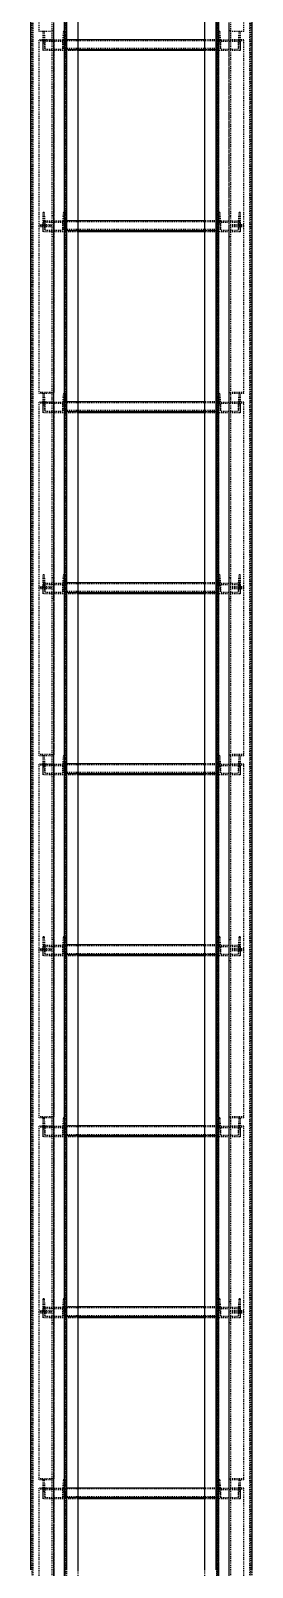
# Model space of a CAD drawing. Header units: millimetres. Extents: x 5143 to 30813, y 232 to 21408.
# Drawn here: x 9016 to 9138, y 12572 to 13420 of the extents above; entities that cross this region are included whole.
import ezdxf

# ---------------------------------------------------------------- set-up
doc = ezdxf.new("R2010")
doc.units = ezdxf.units.MM
doc.header["$LTSCALE"] = 0.25
for name, pattern in [('XKITLINE00', [0]), ('XKITLINE02', [4, 2, -2]), ('XKITLINE03', [6, 3, -1, 1, -1])]:
    doc.linetypes.add(name, pattern=pattern)

msp = doc.modelspace()

# ---------------------------------------------------------------- linework, layer by layer
at = {"color": 1, "linetype": 'XKITLINE03'}
for p, q in [((9028.63, 12458.8), (9028.63, 14115.53)), ((9125.61, 12458.8), (9125.61, 14115.53)), ((9034.61, 12460.27), (9034.61, 14100.27)), ((9119.61, 14100.27), (9119.61, 12460.27)), ((9028.63, 13414.27), (9028.63, 13312.31)), ((9034.63, 13413.95), (9034.63, 13408.93)), ((9119.61, 13408.93), (9119.61, 13413.95)), ((9125.61, 13312.31), (9125.61, 13414.27)), ((9119.61, 13409.46), (9034.63, 13409.46)), ((9028.63, 13312.31), (9028.63, 13220.28)), ((9034.63, 13314.05), (9034.63, 13309.03)), ((9119.61, 13309.03), (9119.61, 13314.05)), ((9125.61, 13220.28), (9125.61, 13312.31)), ((9119.61, 13309.56), (9034.63, 13309.56)), ((9028.63, 13214.48), (9028.63, 13112.51)), ((9034.63, 13214.15), (9034.63, 13209.13)), ((9119.61, 13209.13), (9119.61, 13214.15)), ((9125.61, 13112.51), (9125.61, 13214.48)), ((9119.61, 13209.66), (9034.63, 13209.66)), ((9028.63, 13112.51), (9028.63, 13020.48)), ((9034.63, 13114.25), (9034.63, 13109.23)), ((9119.61, 13109.77), (9034.63, 13109.77)), ((9119.61, 13109.23), (9119.61, 13114.25)), ((9125.61, 13020.48), (9125.61, 13112.51)), ((9028.63, 13014.68), (9028.63, 12912.71)), ((9034.63, 13014.35), (9034.63, 13009.33)), ((9119.61, 13009.87), (9034.63, 13009.87)), ((9119.61, 13009.33), (9119.61, 13014.35)), ((9125.61, 12912.71), (9125.61, 13014.68)), ((9034.63, 12914.45), (9034.63, 12909.43)), ((9119.61, 12909.43), (9119.61, 12914.45)), ((9028.63, 12912.71), (9028.63, 12820.68)), ((9119.61, 12909.97), (9034.63, 12909.97)), ((9125.61, 12820.68), (9125.61, 12912.71)), ((9028.63, 12814.88), (9028.63, 12712.92)), ((9034.63, 12814.55), (9034.63, 12809.53)), ((9119.61, 12809.53), (9119.61, 12814.55)), ((9125.61, 12712.92), (9125.61, 12814.88)), ((9119.61, 12810.07), (9034.63, 12810.07)), ((9028.63, 12712.91), (9028.63, 12620.89)), ((9034.63, 12714.65), (9034.63, 12709.63)), ((9119.61, 12710.17), (9034.63, 12710.17)), ((9119.61, 12709.63), (9119.61, 12714.66)), ((9125.61, 12620.89), (9125.61, 12712.91)), ((9028.63, 12615.08), (9028.63, 12513.12)), ((9034.63, 12614.76), (9034.63, 12609.73)), ((9119.61, 12610.27), (9034.63, 12610.27)), ((9119.61, 12609.73), (9119.61, 12614.76)), ((9125.61, 12513.12), (9125.61, 12615.08))]:
    msp.add_line(p, q, dxfattribs=at)
at = {"color": 3, "linetype": 'XKITLINE02'}
for p, q in [((9016.78, 12463.6), (9016.78, 14106.58)), ((9017.31, 12463.8), (9017.31, 14107.01)), ((9034.55, 12463.8), (9034.54, 14107.01)), ((9034.61, 12460.27), (9034.61, 14101.17)), ((9035.08, 12463.6), (9035.08, 14106.58)), ((9035.46, 12460.34), (9035.46, 14101.11)), ((9042.11, 12461.13), (9042.11, 14101.13)), ((9118.76, 12460.34), (9118.76, 14101.11)), ((9119.16, 12463.6), (9119.16, 14106.58)), ((9119.61, 12460.27), (9119.61, 14101.17)), ((9119.69, 12463.8), (9119.69, 14107.01)), ((9136.93, 12463.8), (9136.92, 14107.01)), ((9137.46, 12463.6), (9137.46, 14106.58)), ((9035.93, 12522.4), (9035.93, 14082.64)), ((9138.31, 12480.78), (9138.31, 14062.46)), ((9112.11, 12461.17), (9112.11, 14056.32)), ((9118.76, 13990.28), (9118.76, 12460.34)), ((9119.61, 13990.28), (9119.61, 12460.27)), ((9020.63, 13419.47), (9020.63, 13512.11)), ((9027.83, 13414.02), (9027.83, 13511.5)), ((9028.63, 13414.02), (9028.63, 13512.11)), ((9125.61, 13414.02), (9125.61, 13512.11)), ((9126.41, 13414.02), (9126.41, 13511.5)), ((9133.61, 13419.47), (9133.61, 13512.11)), ((9027.83, 13419.47), (9020.63, 13419.47)), ((9027.83, 13414.83), (9020.63, 13414.83)), ((9020.63, 13312.31), (9020.63, 13414.83)), ((9028.63, 13414.27), (9020.63, 13414.27)), ((9023.31, 13419.45), (9022.63, 13419.45)), ((9022.63, 13419.45), (9022.63, 13413.95)), ((9022.63, 13419.45), (9022.63, 13414.42)), ((9023.31, 13414.42), (9022.63, 13414.42)), ((9022.63, 13414.42), (9022.63, 13408.93)), ((9034.63, 13413.95), (9022.63, 13413.95)), ((9022.63, 13413.95), (9022.63, 13408.93)), ((9023.31, 13419.45), (9023.69, 13414.65)), ((9023.31, 13419.45), (9023.31, 13414.42)), ((9023.31, 13414.42), (9023.69, 13409.62)), ((9033.57, 13414.65), (9023.69, 13414.65)), ((9023.69, 13414.65), (9023.69, 13409.62)), ((9028.63, 13419.83), (9027.83, 13419.83)), ((9027.83, 13312.87), (9027.83, 13419.83)), ((9028.63, 13414.02), (9027.83, 13414.02)), ((9028.63, 13312.31), (9028.63, 13419.83)), ((9033.95, 13419.45), (9033.57, 13414.65)), ((9033.57, 13414.65), (9033.57, 13409.62)), ((9033.95, 13414.42), (9033.57, 13409.62)), ((9034.63, 13419.45), (9033.95, 13419.45)), ((9033.95, 13419.45), (9033.95, 13414.42)), ((9034.63, 13414.42), (9033.95, 13414.42)), ((9034.63, 13419.45), (9034.63, 13413.95)), ((9034.63, 13419.45), (9034.63, 13414.42)), ((9034.63, 13408.93), (9034.63, 13414.96)), ((9042.11, 13414.96), (9034.63, 13414.96)), ((9119.61, 13414.93), (9034.63, 13414.93)), ((9119.61, 13414.45), (9034.63, 13414.45)), ((9034.63, 13414.42), (9034.63, 13408.93)), ((9119.61, 13414.42), (9034.63, 13414.42)), ((9034.63, 13413.95), (9034.63, 13408.93)), ((9119.61, 13414.96), (9112.11, 13414.96)), ((9119.61, 13419.45), (9119.61, 13414.42)), ((9119.61, 13419.45), (9119.61, 13413.95)), ((9120.29, 13419.45), (9119.61, 13419.45)), ((9119.61, 13408.93), (9119.61, 13414.96)), ((9119.61, 13414.42), (9119.61, 13408.93)), ((9120.29, 13414.42), (9119.61, 13414.42)), ((9119.61, 13413.95), (9119.61, 13408.93)), ((9131.61, 13413.95), (9119.61, 13413.95)), ((9120.29, 13419.45), (9120.29, 13414.42)), ((9120.29, 13419.45), (9120.67, 13414.65)), ((9120.29, 13414.42), (9120.67, 13409.62)), ((9120.67, 13414.65), (9120.67, 13409.62)), ((9130.55, 13414.65), (9120.67, 13414.65)), ((9125.61, 13312.31), (9125.61, 13419.83)), ((9126.41, 13419.83), (9125.61, 13419.83)), ((9133.61, 13414.27), (9125.61, 13414.27)), ((9126.41, 13414.02), (9125.61, 13414.02)), ((9126.41, 13312.87), (9126.41, 13419.83)), ((9133.61, 13419.47), (9126.41, 13419.47)), ((9133.61, 13414.83), (9126.41, 13414.83)), ((9130.93, 13419.45), (9130.55, 13414.65)), ((9130.55, 13414.65), (9130.55, 13409.62)), ((9130.93, 13414.42), (9130.55, 13409.62)), ((9130.93, 13419.45), (9130.93, 13414.42)), ((9131.61, 13419.45), (9130.93, 13419.45)), ((9131.61, 13414.42), (9130.93, 13414.42)), ((9131.61, 13419.45), (9131.61, 13414.42)), ((9131.61, 13419.45), (9131.61, 13413.95)), ((9131.61, 13414.42), (9131.61, 13408.93)), ((9131.61, 13413.95), (9131.61, 13408.93)), ((9133.61, 13312.31), (9133.61, 13414.83)), ((9034.63, 13408.93), (9022.63, 13408.93)), ((9033.57, 13409.62), (9023.69, 13409.62)), ((9119.61, 13410.12), (9034.63, 13410.12)), ((9119.61, 13409.67), (9034.63, 13409.67)), ((9042.11, 13409.46), (9034.63, 13409.46)), ((9042.11, 13408.93), (9034.63, 13408.93)), ((9119.61, 13409.46), (9112.11, 13409.46)), ((9119.61, 13408.93), (9112.11, 13408.93)), ((9131.61, 13408.93), (9119.61, 13408.93)), ((9130.55, 13409.62), (9120.67, 13409.62)), ((9027.83, 13312.87), (9020.63, 13312.87)), ((9020.63, 13219.68), (9020.63, 13312.31)), ((9028.63, 13312.31), (9020.63, 13312.31)), ((9028.63, 13312.31), (9020.63, 13312.31)), ((9023.31, 13319.55), (9022.63, 13319.55)), ((9022.63, 13319.55), (9022.63, 13314.05)), ((9022.63, 13319.55), (9022.63, 13314.52)), ((9023.31, 13314.52), (9022.63, 13314.52)), ((9022.63, 13314.52), (9022.63, 13309.03)), ((9034.63, 13314.05), (9022.63, 13314.05)), ((9022.63, 13314.05), (9022.63, 13309.03)), ((9023.31, 13319.55), (9023.69, 13314.75)), ((9023.31, 13319.55), (9023.31, 13314.52)), ((9023.31, 13314.52), (9023.69, 13309.72)), ((9033.57, 13314.75), (9023.69, 13314.75)), ((9023.69, 13314.75), (9023.69, 13309.72)), ((9028.63, 13317.86), (9027.83, 13317.86)), ((9028.63, 13214.22), (9028.63, 13312.31)), ((9033.95, 13319.55), (9033.57, 13314.75)), ((9033.57, 13314.75), (9033.57, 13309.72)), ((9033.95, 13314.52), (9033.57, 13309.72)), ((9034.63, 13319.55), (9033.95, 13319.55)), ((9033.95, 13319.55), (9033.95, 13314.52)), ((9034.63, 13314.52), (9033.95, 13314.52)), ((9034.63, 13319.55), (9034.63, 13314.05)), ((9034.63, 13319.55), (9034.63, 13314.52)), ((9034.63, 13309.03), (9034.63, 13315.06)), ((9042.11, 13315.06), (9034.63, 13315.06)), ((9119.61, 13315.03), (9034.63, 13315.03)), ((9119.61, 13314.55), (9034.63, 13314.55)), ((9034.63, 13314.52), (9034.63, 13309.03)), ((9119.61, 13314.52), (9034.63, 13314.52)), ((9034.63, 13314.05), (9034.63, 13309.03)), ((9119.61, 13315.06), (9112.11, 13315.06)), ((9119.61, 13319.55), (9119.61, 13314.52)), ((9119.61, 13319.55), (9119.61, 13314.05)), ((9120.29, 13319.55), (9119.61, 13319.55)), ((9119.61, 13309.03), (9119.61, 13315.06)), ((9119.61, 13314.52), (9119.61, 13309.03)), ((9120.29, 13314.52), (9119.61, 13314.52)), ((9119.61, 13314.05), (9119.61, 13309.03)), ((9131.61, 13314.05), (9119.61, 13314.05)), ((9120.29, 13319.55), (9120.29, 13314.52)), ((9120.29, 13319.55), (9120.67, 13314.75)), ((9120.29, 13314.52), (9120.67, 13309.73)), ((9120.67, 13314.75), (9120.67, 13309.73)), ((9130.55, 13314.75), (9120.67, 13314.75)), ((9126.41, 13317.86), (9125.61, 13317.86)), ((9133.61, 13312.31), (9125.61, 13312.31)), ((9125.61, 13214.22), (9125.61, 13312.31)), ((9133.61, 13312.31), (9125.61, 13312.31)), ((9133.61, 13312.87), (9126.41, 13312.87)), ((9130.93, 13319.55), (9130.55, 13314.75)), ((9130.55, 13314.75), (9130.55, 13309.73)), ((9130.93, 13314.52), (9130.55, 13309.73)), ((9130.93, 13319.55), (9130.93, 13314.52)), ((9131.61, 13319.55), (9130.93, 13319.55)), ((9131.61, 13314.52), (9130.93, 13314.52)), ((9131.61, 13319.55), (9131.61, 13314.52)), ((9131.61, 13319.55), (9131.61, 13314.05)), ((9131.61, 13314.52), (9131.61, 13309.03)), ((9131.61, 13314.05), (9131.61, 13309.03)), ((9133.61, 13219.68), (9133.61, 13312.31)), ((9027.83, 13311.7), (9020.63, 13311.7)), ((9034.63, 13309.03), (9022.63, 13309.03)), ((9033.57, 13309.72), (9023.69, 13309.72)), ((9027.83, 13214.22), (9027.83, 13311.7)), ((9028.63, 13306.25), (9027.83, 13306.25)), ((9119.61, 13310.22), (9034.63, 13310.22)), ((9119.61, 13309.77), (9034.63, 13309.77)), ((9042.11, 13309.56), (9034.63, 13309.56)), ((9042.11, 13309.03), (9034.63, 13309.03)), ((9119.61, 13309.56), (9112.11, 13309.56)), ((9119.61, 13309.03), (9112.11, 13309.03)), ((9131.61, 13309.03), (9119.61, 13309.03)), ((9130.55, 13309.73), (9120.67, 13309.73)), ((9126.41, 13306.25), (9125.61, 13306.25)), ((9126.41, 13214.22), (9126.41, 13311.7)), ((9133.61, 13311.7), (9126.41, 13311.7)), ((9028.63, 13220.28), (9020.63, 13220.28)), ((9027.83, 13219.68), (9020.63, 13219.68)), ((9023.31, 13219.65), (9022.63, 13219.65)), ((9022.63, 13219.65), (9022.63, 13214.15)), ((9022.63, 13219.65), (9022.63, 13214.62)), ((9023.31, 13219.65), (9023.69, 13214.85)), ((9023.31, 13219.65), (9023.31, 13214.62)), ((9028.63, 13220.03), (9027.83, 13220.03)), ((9027.83, 13113.07), (9027.83, 13220.03)), ((9028.63, 13112.51), (9028.63, 13220.03)), ((9033.95, 13219.65), (9033.57, 13214.85)), ((9034.63, 13219.65), (9033.95, 13219.65)), ((9033.95, 13219.65), (9033.95, 13214.62)), ((9034.63, 13219.65), (9034.63, 13214.15)), ((9034.63, 13219.65), (9034.63, 13214.62)), ((9119.61, 13219.65), (9119.61, 13214.62)), ((9119.61, 13219.65), (9119.61, 13214.15)), ((9120.29, 13219.65), (9119.61, 13219.65)), ((9120.29, 13219.65), (9120.29, 13214.62)), ((9120.29, 13219.65), (9120.67, 13214.85)), ((9133.61, 13220.28), (9125.61, 13220.28)), ((9125.61, 13112.51), (9125.61, 13220.03)), ((9126.41, 13220.03), (9125.61, 13220.03)), ((9126.41, 13113.07), (9126.41, 13220.03)), ((9133.61, 13219.68), (9126.41, 13219.68)), ((9130.93, 13219.65), (9130.55, 13214.85)), ((9130.93, 13219.65), (9130.93, 13214.62)), ((9131.61, 13219.65), (9130.93, 13219.65)), ((9131.61, 13219.65), (9131.61, 13214.62)), ((9131.61, 13219.65), (9131.61, 13214.15)), ((9027.83, 13215.03), (9020.63, 13215.03)), ((9020.63, 13112.51), (9020.63, 13215.03)), ((9028.63, 13214.48), (9020.63, 13214.48)), ((9023.31, 13214.62), (9022.63, 13214.62)), ((9022.63, 13214.62), (9022.63, 13209.13)), ((9034.63, 13214.15), (9022.63, 13214.15)), ((9022.63, 13214.15), (9022.63, 13209.13)), ((9023.31, 13214.62), (9023.69, 13209.83)), ((9033.57, 13214.85), (9023.69, 13214.85)), ((9023.69, 13214.85), (9023.69, 13209.83)), ((9028.63, 13214.22), (9027.83, 13214.22)), ((9033.57, 13214.85), (9033.57, 13209.83)), ((9033.95, 13214.62), (9033.57, 13209.83)), ((9034.63, 13214.62), (9033.95, 13214.62)), ((9034.63, 13209.13), (9034.63, 13215.16)), ((9042.11, 13215.16), (9034.63, 13215.16)), ((9119.61, 13215.13), (9034.63, 13215.13)), ((9119.61, 13214.65), (9034.63, 13214.65)), ((9034.63, 13214.62), (9034.63, 13209.13)), ((9119.61, 13214.62), (9034.63, 13214.62)), ((9034.63, 13214.15), (9034.63, 13209.13)), ((9119.61, 13210.32), (9034.63, 13210.32)), ((9119.61, 13215.16), (9112.11, 13215.16)), ((9119.61, 13209.13), (9119.61, 13215.16)), ((9119.61, 13214.62), (9119.61, 13209.13)), ((9120.29, 13214.62), (9119.61, 13214.62)), ((9119.61, 13214.15), (9119.61, 13209.13)), ((9131.61, 13214.15), (9119.61, 13214.15)), ((9120.29, 13214.62), (9120.67, 13209.83)), ((9120.67, 13214.85), (9120.67, 13209.83)), ((9130.55, 13214.85), (9120.67, 13214.85)), ((9133.61, 13214.48), (9125.61, 13214.48)), ((9126.41, 13214.22), (9125.61, 13214.22)), ((9133.61, 13215.03), (9126.41, 13215.03)), ((9130.55, 13214.85), (9130.55, 13209.83)), ((9130.93, 13214.62), (9130.55, 13209.83)), ((9131.61, 13214.62), (9130.93, 13214.62)), ((9131.61, 13214.62), (9131.61, 13209.13)), ((9131.61, 13214.15), (9131.61, 13209.13)), ((9133.61, 13112.51), (9133.61, 13215.03)), ((9034.63, 13209.13), (9022.63, 13209.13)), ((9033.57, 13209.83), (9023.69, 13209.83)), ((9119.61, 13209.87), (9034.63, 13209.87)), ((9042.11, 13209.66), (9034.63, 13209.66)), ((9042.11, 13209.13), (9034.63, 13209.13)), ((9119.61, 13209.66), (9112.11, 13209.66)), ((9119.61, 13209.13), (9112.11, 13209.13)), ((9131.61, 13209.13), (9119.61, 13209.13)), ((9130.55, 13209.83), (9120.67, 13209.83)), ((9023.31, 13119.75), (9022.63, 13119.75)), ((9022.63, 13119.75), (9022.63, 13114.25)), ((9022.63, 13119.75), (9022.63, 13114.72)), ((9023.31, 13119.75), (9023.69, 13114.95)), ((9023.31, 13119.75), (9023.31, 13114.72)), ((9028.63, 13118.06), (9027.83, 13118.06)), ((9033.95, 13119.75), (9033.57, 13114.95)), ((9034.63, 13119.75), (9033.95, 13119.75)), ((9033.95, 13119.75), (9033.95, 13114.72)), ((9034.63, 13119.75), (9034.63, 13114.25)), ((9034.63, 13119.75), (9034.63, 13114.72)), ((9119.61, 13119.75), (9119.61, 13114.72)), ((9119.61, 13119.75), (9119.61, 13114.25)), ((9120.29, 13119.75), (9119.61, 13119.75)), ((9120.29, 13119.75), (9120.29, 13114.72)), ((9120.29, 13119.75), (9120.67, 13114.95)), ((9126.41, 13118.06), (9125.61, 13118.06)), ((9130.93, 13119.75), (9130.55, 13114.95)), ((9130.93, 13119.75), (9130.93, 13114.72)), ((9131.61, 13119.75), (9130.93, 13119.75)), ((9131.61, 13119.75), (9131.61, 13114.72)), ((9131.61, 13119.75), (9131.61, 13114.25)), ((9027.83, 13113.07), (9020.63, 13113.07)), ((9028.63, 13112.51), (9020.63, 13112.51)), ((9020.63, 13019.88), (9020.63, 13112.51)), ((9028.63, 13112.51), (9020.63, 13112.51)), ((9027.83, 13111.91), (9020.63, 13111.91)), ((9023.31, 13114.72), (9022.63, 13114.72)), ((9022.63, 13114.72), (9022.63, 13109.23)), ((9034.63, 13114.25), (9022.63, 13114.25)), ((9022.63, 13114.25), (9022.63, 13109.23)), ((9034.63, 13109.23), (9022.63, 13109.23)), ((9023.31, 13114.72), (9023.69, 13109.93)), ((9033.57, 13114.95), (9023.69, 13114.95)), ((9023.69, 13114.95), (9023.69, 13109.93)), ((9033.57, 13109.93), (9023.69, 13109.93)), ((9027.83, 13014.42), (9027.83, 13111.91)), ((9028.63, 13014.42), (9028.63, 13112.51)), ((9033.57, 13114.95), (9033.57, 13109.93)), ((9033.95, 13114.72), (9033.57, 13109.93)), ((9034.63, 13114.72), (9033.95, 13114.72)), ((9034.63, 13109.23), (9034.63, 13115.26)), ((9042.11, 13115.26), (9034.63, 13115.26)), ((9119.61, 13115.23), (9034.63, 13115.23)), ((9119.61, 13114.75), (9034.63, 13114.75)), ((9119.61, 13114.72), (9034.63, 13114.72)), ((9034.63, 13114.72), (9034.63, 13109.23)), ((9034.63, 13114.25), (9034.63, 13109.23)), ((9119.61, 13110.42), (9034.63, 13110.42)), ((9119.61, 13109.97), (9034.63, 13109.97)), ((9042.11, 13109.77), (9034.63, 13109.77)), ((9042.11, 13109.23), (9034.63, 13109.23)), ((9119.61, 13115.26), (9112.11, 13115.26)), ((9119.61, 13109.77), (9112.11, 13109.77)), ((9119.61, 13109.23), (9112.11, 13109.23)), ((9119.61, 13109.23), (9119.61, 13115.26)), ((9119.61, 13114.72), (9119.61, 13109.23)), ((9120.29, 13114.72), (9119.61, 13114.72)), ((9119.61, 13114.25), (9119.61, 13109.23)), ((9131.61, 13114.25), (9119.61, 13114.25)), ((9131.61, 13109.23), (9119.61, 13109.23)), ((9120.29, 13114.72), (9120.67, 13109.93)), ((9120.67, 13114.95), (9120.67, 13109.93)), ((9130.55, 13114.95), (9120.67, 13114.95)), ((9130.55, 13109.93), (9120.67, 13109.93)), ((9125.61, 13014.42), (9125.61, 13112.51)), ((9133.61, 13112.51), (9125.61, 13112.51)), ((9133.61, 13112.51), (9125.61, 13112.51)), ((9133.61, 13113.07), (9126.41, 13113.07)), ((9126.41, 13014.42), (9126.41, 13111.91)), ((9133.61, 13111.91), (9126.41, 13111.91)), ((9130.55, 13114.95), (9130.55, 13109.93)), ((9130.93, 13114.72), (9130.55, 13109.93)), ((9131.61, 13114.72), (9130.93, 13114.72)), ((9131.61, 13114.72), (9131.61, 13109.23)), ((9131.61, 13114.25), (9131.61, 13109.23)), ((9133.61, 13019.88), (9133.61, 13112.51)), ((9028.63, 13106.45), (9027.83, 13106.45)), ((9126.41, 13106.45), (9125.61, 13106.45)), ((9028.63, 13020.48), (9020.63, 13020.48)), ((9027.83, 13019.88), (9020.63, 13019.88)), ((9023.31, 13019.85), (9022.63, 13019.85)), ((9022.63, 13019.85), (9022.63, 13014.35)), ((9022.63, 13019.85), (9022.63, 13014.82)), ((9023.31, 13019.85), (9023.69, 13015.05)), ((9023.31, 13019.85), (9023.31, 13014.82)), ((9028.63, 13020.23), (9027.83, 13020.23)), ((9027.83, 12913.27), (9027.83, 13020.23)), ((9028.63, 12912.71), (9028.63, 13020.23)), ((9033.95, 13019.85), (9033.57, 13015.05)), ((9034.63, 13019.85), (9033.95, 13019.85)), ((9033.95, 13019.85), (9033.95, 13014.82)), ((9034.63, 13019.85), (9034.63, 13014.35)), ((9034.63, 13019.85), (9034.63, 13014.82)), ((9034.63, 13009.33), (9034.63, 13015.36)), ((9042.11, 13015.36), (9034.63, 13015.36)), ((9119.61, 13015.33), (9034.63, 13015.33)), ((9119.61, 13015.36), (9112.11, 13015.36)), ((9119.61, 13019.85), (9119.61, 13014.82)), ((9119.61, 13019.85), (9119.61, 13014.35)), ((9120.29, 13019.85), (9119.61, 13019.85)), ((9119.61, 13009.33), (9119.61, 13015.36)), ((9120.29, 13019.85), (9120.29, 13014.82)), ((9120.29, 13019.85), (9120.67, 13015.05)), ((9133.61, 13020.48), (9125.61, 13020.48)), ((9125.61, 12912.71), (9125.61, 13020.23)), ((9126.41, 13020.23), (9125.61, 13020.23)), ((9126.41, 12913.27), (9126.41, 13020.23)), ((9133.61, 13019.88), (9126.41, 13019.88)), ((9130.93, 13019.85), (9130.55, 13015.05)), ((9130.93, 13019.85), (9130.93, 13014.82)), ((9131.61, 13019.85), (9130.93, 13019.85)), ((9131.61, 13019.85), (9131.61, 13014.82)), ((9131.61, 13019.85), (9131.61, 13014.35)), ((9027.83, 13015.23), (9020.63, 13015.23)), ((9020.63, 12912.71), (9020.63, 13015.23)), ((9028.63, 13014.68), (9020.63, 13014.68)), ((9023.31, 13014.82), (9022.63, 13014.82)), ((9022.63, 13014.82), (9022.63, 13009.33)), ((9034.63, 13014.35), (9022.63, 13014.35)), ((9022.63, 13014.35), (9022.63, 13009.33)), ((9034.63, 13009.33), (9022.63, 13009.33)), ((9023.31, 13014.82), (9023.69, 13010.03)), ((9033.57, 13015.05), (9023.69, 13015.05)), ((9023.69, 13015.05), (9023.69, 13010.03)), ((9033.57, 13010.03), (9023.69, 13010.03)), ((9028.63, 13014.42), (9027.83, 13014.42)), ((9033.57, 13015.05), (9033.57, 13010.03)), ((9033.95, 13014.82), (9033.57, 13010.03)), ((9034.63, 13014.82), (9033.95, 13014.82)), ((9119.61, 13014.85), (9034.63, 13014.85)), ((9119.61, 13014.82), (9034.63, 13014.82)), ((9034.63, 13014.82), (9034.63, 13009.33)), ((9034.63, 13014.35), (9034.63, 13009.33)), ((9119.61, 13010.52), (9034.63, 13010.52)), ((9119.61, 13010.07), (9034.63, 13010.07)), ((9042.11, 13009.87), (9034.63, 13009.87)), ((9042.11, 13009.33), (9034.63, 13009.33)), ((9119.61, 13009.87), (9112.11, 13009.87)), ((9119.61, 13009.33), (9112.11, 13009.33)), ((9119.61, 13014.82), (9119.61, 13009.33)), ((9120.29, 13014.82), (9119.61, 13014.82)), ((9119.61, 13014.35), (9119.61, 13009.33)), ((9131.61, 13014.35), (9119.61, 13014.35)), ((9131.61, 13009.33), (9119.61, 13009.33)), ((9120.29, 13014.82), (9120.67, 13010.03)), ((9120.67, 13015.05), (9120.67, 13010.03)), ((9130.55, 13015.05), (9120.67, 13015.05)), ((9130.55, 13010.03), (9120.67, 13010.03)), ((9133.61, 13014.68), (9125.61, 13014.68)), ((9126.41, 13014.42), (9125.61, 13014.42)), ((9133.61, 13015.23), (9126.41, 13015.23)), ((9130.55, 13015.05), (9130.55, 13010.03)), ((9130.93, 13014.82), (9130.55, 13010.03)), ((9131.61, 13014.82), (9130.93, 13014.82)), ((9131.61, 13014.82), (9131.61, 13009.33)), ((9131.61, 13014.35), (9131.61, 13009.33)), ((9133.61, 12912.71), (9133.61, 13015.23)), ((9023.31, 12919.95), (9022.63, 12919.95)), ((9022.63, 12919.95), (9022.63, 12914.45)), ((9022.63, 12919.95), (9022.63, 12914.92)), ((9023.31, 12914.92), (9022.63, 12914.92)), ((9022.63, 12914.92), (9022.63, 12909.43)), ((9034.63, 12914.45), (9022.63, 12914.45)), ((9022.63, 12914.45), (9022.63, 12909.43)), ((9023.31, 12919.95), (9023.69, 12915.15)), ((9023.31, 12919.95), (9023.31, 12914.92)), ((9023.31, 12914.92), (9023.69, 12910.13)), ((9033.57, 12915.15), (9023.69, 12915.15)), ((9023.69, 12915.15), (9023.69, 12910.13)), ((9028.63, 12918.27), (9027.83, 12918.27)), ((9033.95, 12919.95), (9033.57, 12915.15)), ((9033.57, 12915.15), (9033.57, 12910.13)), ((9033.95, 12914.92), (9033.57, 12910.13)), ((9034.63, 12919.95), (9033.95, 12919.95)), ((9033.95, 12919.95), (9033.95, 12914.92)), ((9034.63, 12914.92), (9033.95, 12914.92)), ((9034.63, 12919.95), (9034.63, 12914.45)), ((9034.63, 12919.95), (9034.63, 12914.92)), ((9034.63, 12909.43), (9034.63, 12915.46)), ((9042.11, 12915.46), (9034.63, 12915.46)), ((9119.61, 12915.43), (9034.63, 12915.43)), ((9119.61, 12914.95), (9034.63, 12914.95)), ((9119.61, 12914.92), (9034.63, 12914.92)), ((9034.63, 12914.92), (9034.63, 12909.43)), ((9034.63, 12914.45), (9034.63, 12909.43)), ((9119.61, 12915.46), (9112.11, 12915.46)), ((9119.61, 12919.95), (9119.61, 12914.92)), ((9119.61, 12919.95), (9119.61, 12914.45)), ((9120.29, 12919.95), (9119.61, 12919.95)), ((9119.61, 12909.43), (9119.61, 12915.46)), ((9119.61, 12914.92), (9119.61, 12909.43)), ((9120.29, 12914.92), (9119.61, 12914.92)), ((9119.61, 12914.45), (9119.61, 12909.43)), ((9131.61, 12914.45), (9119.61, 12914.45)), ((9120.29, 12919.95), (9120.29, 12914.92)), ((9120.29, 12919.95), (9120.67, 12915.15)), ((9120.29, 12914.92), (9120.67, 12910.13)), ((9120.67, 12915.15), (9120.67, 12910.13)), ((9130.55, 12915.15), (9120.67, 12915.15)), ((9126.41, 12918.27), (9125.61, 12918.27)), ((9130.93, 12919.95), (9130.55, 12915.15)), ((9130.55, 12915.15), (9130.55, 12910.13)), ((9130.93, 12914.92), (9130.55, 12910.13)), ((9130.93, 12919.95), (9130.93, 12914.92)), ((9131.61, 12919.95), (9130.93, 12919.95)), ((9131.61, 12914.92), (9130.93, 12914.92)), ((9131.61, 12919.95), (9131.61, 12914.92)), ((9131.61, 12919.95), (9131.61, 12914.45)), ((9131.61, 12914.92), (9131.61, 12909.43)), ((9131.61, 12914.45), (9131.61, 12909.43)), ((9027.83, 12913.27), (9020.63, 12913.27)), ((9020.63, 12820.08), (9020.63, 12912.71)), ((9028.63, 12912.71), (9020.63, 12912.71)), ((9028.63, 12912.71), (9020.63, 12912.71)), ((9027.83, 12912.11), (9020.63, 12912.11)), ((9034.63, 12909.43), (9022.63, 12909.43)), ((9033.57, 12910.13), (9023.69, 12910.13)), ((9027.83, 12814.62), (9027.83, 12912.11)), ((9028.63, 12906.65), (9027.83, 12906.65)), ((9028.63, 12814.62), (9028.63, 12912.71)), ((9119.61, 12910.62), (9034.63, 12910.62)), ((9119.61, 12910.17), (9034.63, 12910.17)), ((9042.11, 12909.97), (9034.63, 12909.97)), ((9042.11, 12909.43), (9034.63, 12909.43)), ((9119.61, 12909.97), (9112.11, 12909.97)), ((9119.61, 12909.43), (9112.11, 12909.43)), ((9131.61, 12909.43), (9119.61, 12909.43)), ((9130.55, 12910.13), (9120.67, 12910.13)), ((9125.61, 12814.62), (9125.61, 12912.71)), ((9133.61, 12912.71), (9125.61, 12912.71)), ((9133.61, 12912.71), (9125.61, 12912.71)), ((9126.41, 12906.65), (9125.61, 12906.65)), ((9133.61, 12913.27), (9126.41, 12913.27)), ((9126.41, 12814.62), (9126.41, 12912.11)), ((9133.61, 12912.11), (9126.41, 12912.11)), ((9133.61, 12820.08), (9133.61, 12912.71)), ((9028.63, 12820.68), (9020.63, 12820.68)), ((9028.63, 12820.43), (9027.83, 12820.43)), ((9027.83, 12713.47), (9027.83, 12820.43)), ((9028.63, 12712.92), (9028.63, 12820.43)), ((9133.61, 12820.68), (9125.61, 12820.68)), ((9125.61, 12712.92), (9125.61, 12820.43)), ((9126.41, 12820.43), (9125.61, 12820.43)), ((9126.41, 12713.47), (9126.41, 12820.43)), ((9027.83, 12820.08), (9020.63, 12820.08)), ((9027.83, 12815.43), (9020.63, 12815.43)), ((9020.63, 12712.92), (9020.63, 12815.43)), ((9028.63, 12814.88), (9020.63, 12814.88)), ((9023.31, 12820.05), (9022.63, 12820.05)), ((9022.63, 12820.05), (9022.63, 12814.55)), ((9022.63, 12820.05), (9022.63, 12815.02)), ((9023.31, 12815.02), (9022.63, 12815.02)), ((9022.63, 12815.02), (9022.63, 12809.53)), ((9034.63, 12814.55), (9022.63, 12814.55)), ((9022.63, 12814.55), (9022.63, 12809.53)), ((9023.31, 12820.05), (9023.69, 12815.25)), ((9023.31, 12820.05), (9023.31, 12815.02)), ((9023.31, 12815.02), (9023.69, 12810.23)), ((9033.57, 12815.25), (9023.69, 12815.25)), ((9023.69, 12815.25), (9023.69, 12810.23)), ((9028.63, 12814.62), (9027.83, 12814.62)), ((9033.95, 12820.05), (9033.57, 12815.25)), ((9033.57, 12815.25), (9033.57, 12810.23)), ((9033.95, 12815.02), (9033.57, 12810.23)), ((9034.63, 12820.05), (9033.95, 12820.05)), ((9033.95, 12820.05), (9033.95, 12815.02)), ((9034.63, 12815.02), (9033.95, 12815.02)), ((9034.63, 12820.05), (9034.63, 12814.55)), ((9034.63, 12820.05), (9034.63, 12815.02)), ((9034.63, 12809.53), (9034.63, 12815.56)), ((9042.11, 12815.56), (9034.63, 12815.56)), ((9119.61, 12815.53), (9034.63, 12815.53)), ((9119.61, 12815.05), (9034.63, 12815.05)), ((9119.61, 12815.02), (9034.63, 12815.02)), ((9034.63, 12815.02), (9034.63, 12809.53)), ((9034.63, 12814.55), (9034.63, 12809.53)), ((9119.61, 12815.56), (9112.11, 12815.56)), ((9119.61, 12820.05), (9119.61, 12815.02)), ((9119.61, 12820.05), (9119.61, 12814.55)), ((9120.29, 12820.05), (9119.61, 12820.05)), ((9119.61, 12809.53), (9119.61, 12815.56)), ((9119.61, 12815.02), (9119.61, 12809.53)), ((9120.29, 12815.02), (9119.61, 12815.02)), ((9119.61, 12814.55), (9119.61, 12809.53)), ((9131.61, 12814.55), (9119.61, 12814.55)), ((9120.29, 12820.05), (9120.29, 12815.02)), ((9120.29, 12820.05), (9120.67, 12815.25)), ((9120.29, 12815.02), (9120.67, 12810.23)), ((9120.67, 12815.25), (9120.67, 12810.23)), ((9130.55, 12815.25), (9120.67, 12815.25)), ((9133.61, 12814.88), (9125.61, 12814.88)), ((9126.41, 12814.62), (9125.61, 12814.62)), ((9133.61, 12820.08), (9126.41, 12820.08)), ((9133.61, 12815.43), (9126.41, 12815.43)), ((9130.93, 12820.05), (9130.55, 12815.25)), ((9130.55, 12815.25), (9130.55, 12810.23)), ((9130.93, 12815.02), (9130.55, 12810.23)), ((9130.93, 12820.05), (9130.93, 12815.02)), ((9131.61, 12820.05), (9130.93, 12820.05)), ((9131.61, 12815.02), (9130.93, 12815.02)), ((9131.61, 12820.05), (9131.61, 12815.02)), ((9131.61, 12820.05), (9131.61, 12814.55)), ((9131.61, 12815.02), (9131.61, 12809.53)), ((9131.61, 12814.55), (9131.61, 12809.53)), ((9133.61, 12712.92), (9133.61, 12815.43)), ((9034.63, 12809.53), (9022.63, 12809.53)), ((9033.57, 12810.23), (9023.69, 12810.23)), ((9119.61, 12810.72), (9034.63, 12810.72)), ((9119.61, 12810.28), (9034.63, 12810.28)), ((9042.11, 12810.07), (9034.63, 12810.07)), ((9042.11, 12809.53), (9034.63, 12809.53)), ((9119.61, 12810.07), (9112.11, 12810.07)), ((9119.61, 12809.53), (9112.11, 12809.53)), ((9131.61, 12809.53), (9119.61, 12809.53)), ((9130.55, 12810.23), (9120.67, 12810.23)), ((9023.31, 12720.15), (9022.63, 12720.15)), ((9022.63, 12720.15), (9022.63, 12714.65)), ((9022.63, 12720.15), (9022.63, 12715.12)), ((9023.31, 12720.15), (9023.69, 12715.35)), ((9023.31, 12720.15), (9023.31, 12715.12)), ((9033.95, 12720.15), (9033.57, 12715.35)), ((9034.63, 12720.15), (9033.95, 12720.15)), ((9033.95, 12720.15), (9033.95, 12715.12)), ((9034.63, 12720.15), (9034.63, 12714.65)), ((9034.63, 12720.15), (9034.63, 12715.12)), ((9119.61, 12720.15), (9119.61, 12715.12)), ((9119.61, 12720.15), (9119.61, 12714.66)), ((9120.29, 12720.15), (9119.61, 12720.15)), ((9120.29, 12720.15), (9120.29, 12715.12)), ((9120.29, 12720.15), (9120.67, 12715.35)), ((9130.93, 12720.15), (9130.55, 12715.35)), ((9130.93, 12720.15), (9130.93, 12715.12)), ((9131.61, 12720.15), (9130.93, 12720.15)), ((9131.61, 12720.15), (9131.61, 12715.12)), ((9131.61, 12720.15), (9131.61, 12714.66)), ((9027.83, 12713.47), (9020.63, 12713.47)), ((9028.63, 12712.92), (9020.63, 12712.92)), ((9020.63, 12620.28), (9020.63, 12712.91)), ((9028.63, 12712.91), (9020.63, 12712.91)), ((9027.83, 12712.31), (9020.63, 12712.31)), ((9023.31, 12715.12), (9022.63, 12715.12)), ((9022.63, 12715.12), (9022.63, 12709.63)), ((9034.63, 12714.65), (9022.63, 12714.65)), ((9022.63, 12714.65), (9022.63, 12709.63)), ((9023.31, 12715.12), (9023.69, 12710.33)), ((9033.57, 12715.35), (9023.69, 12715.35)), ((9023.69, 12715.35), (9023.69, 12710.33)), ((9033.57, 12710.33), (9023.69, 12710.33)), ((9028.63, 12718.47), (9027.83, 12718.47)), ((9027.83, 12614.82), (9027.83, 12712.31)), ((9028.63, 12614.82), (9028.63, 12712.91)), ((9033.57, 12715.35), (9033.57, 12710.33)), ((9033.95, 12715.12), (9033.57, 12710.33)), ((9034.63, 12715.12), (9033.95, 12715.12)), ((9034.63, 12709.63), (9034.63, 12715.66)), ((9042.11, 12715.66), (9034.63, 12715.66)), ((9119.61, 12715.63), (9034.63, 12715.63)), ((9119.61, 12715.15), (9034.63, 12715.15)), ((9034.63, 12715.12), (9034.63, 12709.63)), ((9119.61, 12715.12), (9034.63, 12715.12)), ((9034.63, 12714.65), (9034.63, 12709.63)), ((9119.61, 12710.82), (9034.63, 12710.82)), ((9119.61, 12710.38), (9034.63, 12710.38)), ((9042.11, 12710.17), (9034.63, 12710.17)), ((9119.61, 12715.66), (9112.11, 12715.66)), ((9119.61, 12710.17), (9112.11, 12710.17)), ((9119.61, 12709.63), (9119.61, 12715.66)), ((9119.61, 12715.12), (9119.61, 12709.63)), ((9120.29, 12715.12), (9119.61, 12715.12)), ((9119.61, 12714.66), (9119.61, 12709.63)), ((9131.61, 12714.66), (9119.61, 12714.66)), ((9120.29, 12715.12), (9120.67, 12710.33)), ((9120.67, 12715.35), (9120.67, 12710.33)), ((9130.55, 12715.35), (9120.67, 12715.35)), ((9130.55, 12710.33), (9120.67, 12710.33)), ((9126.41, 12718.47), (9125.61, 12718.47)), ((9133.61, 12712.92), (9125.61, 12712.92)), ((9125.61, 12614.82), (9125.61, 12712.91)), ((9133.61, 12712.91), (9125.61, 12712.91)), ((9133.61, 12713.47), (9126.41, 12713.47)), ((9126.41, 12614.82), (9126.41, 12712.31)), ((9133.61, 12712.31), (9126.41, 12712.31)), ((9130.55, 12715.35), (9130.55, 12710.33)), ((9130.93, 12715.12), (9130.55, 12710.33)), ((9131.61, 12715.12), (9130.93, 12715.12)), ((9131.61, 12715.12), (9131.61, 12709.63)), ((9131.61, 12714.66), (9131.61, 12709.63)), ((9133.61, 12620.28), (9133.61, 12712.91)), ((9034.63, 12709.63), (9022.63, 12709.63)), ((9028.63, 12706.85), (9027.83, 12706.85)), ((9042.11, 12709.63), (9034.63, 12709.63)), ((9119.61, 12709.63), (9112.11, 12709.63)), ((9131.61, 12709.63), (9119.61, 12709.63)), ((9126.41, 12706.85), (9125.61, 12706.85)), ((9028.63, 12620.89), (9020.63, 12620.89)), ((9027.83, 12620.28), (9020.63, 12620.28)), ((9023.31, 12620.25), (9022.63, 12620.25)), ((9022.63, 12620.25), (9022.63, 12614.76)), ((9022.63, 12620.25), (9022.63, 12615.22)), ((9023.31, 12620.25), (9023.69, 12615.45)), ((9023.31, 12620.25), (9023.31, 12615.22)), ((9028.63, 12620.63), (9027.83, 12620.63)), ((9027.83, 12513.67), (9027.83, 12620.63)), ((9028.63, 12530.28), (9028.63, 12620.63)), ((9033.95, 12620.25), (9033.57, 12615.45)), ((9034.63, 12620.25), (9033.95, 12620.25)), ((9033.95, 12620.25), (9033.95, 12615.22)), ((9034.63, 12620.25), (9034.63, 12614.76)), ((9034.63, 12620.25), (9034.63, 12615.22)), ((9119.61, 12620.25), (9119.61, 12615.22)), ((9119.61, 12620.25), (9119.61, 12614.76)), ((9120.29, 12620.25), (9119.61, 12620.25)), ((9120.29, 12620.25), (9120.29, 12615.22)), ((9120.29, 12620.25), (9120.67, 12615.46)), ((9133.61, 12620.89), (9125.61, 12620.89)), ((9125.61, 12513.12), (9125.61, 12620.63)), ((9126.41, 12620.63), (9125.61, 12620.63)), ((9126.41, 12513.67), (9126.41, 12620.63)), ((9133.61, 12620.28), (9126.41, 12620.28)), ((9130.93, 12620.25), (9130.55, 12615.46)), ((9130.93, 12620.25), (9130.93, 12615.22)), ((9131.61, 12620.25), (9130.93, 12620.25)), ((9131.61, 12620.25), (9131.61, 12615.22)), ((9131.61, 12620.25), (9131.61, 12614.76)), ((9027.83, 12615.63), (9020.63, 12615.63)), ((9020.63, 12513.12), (9020.63, 12615.63)), ((9028.63, 12615.08), (9020.63, 12615.08)), ((9023.31, 12615.22), (9022.63, 12615.22)), ((9022.63, 12615.22), (9022.63, 12609.73)), ((9034.63, 12614.76), (9022.63, 12614.76)), ((9022.63, 12614.76), (9022.63, 12609.73)), ((9034.63, 12609.73), (9022.63, 12609.73)), ((9023.31, 12615.22), (9023.69, 12610.43)), ((9033.57, 12615.45), (9023.69, 12615.45)), ((9023.69, 12615.45), (9023.69, 12610.43)), ((9033.57, 12610.43), (9023.69, 12610.43)), ((9028.63, 12614.82), (9027.83, 12614.82)), ((9033.57, 12615.45), (9033.57, 12610.43)), ((9033.95, 12615.22), (9033.57, 12610.43)), ((9034.63, 12615.22), (9033.95, 12615.22)), ((9034.63, 12609.73), (9034.63, 12615.76)), ((9042.11, 12615.76), (9034.63, 12615.76)), ((9119.61, 12615.73), (9034.63, 12615.73)), ((9119.61, 12615.25), (9034.63, 12615.25)), ((9034.63, 12615.22), (9034.63, 12609.73)), ((9119.61, 12615.22), (9034.63, 12615.22)), ((9034.63, 12614.76), (9034.63, 12609.73)), ((9119.61, 12610.92), (9034.63, 12610.92)), ((9119.61, 12610.48), (9034.63, 12610.48)), ((9042.11, 12610.27), (9034.63, 12610.27)), ((9042.11, 12609.73), (9034.63, 12609.73)), ((9119.61, 12615.76), (9112.11, 12615.76)), ((9119.61, 12610.27), (9112.11, 12610.27)), ((9119.61, 12609.73), (9112.11, 12609.73)), ((9119.61, 12609.73), (9119.61, 12615.76)), ((9119.61, 12615.22), (9119.61, 12609.73)), ((9120.29, 12615.22), (9119.61, 12615.22)), ((9119.61, 12614.76), (9119.61, 12609.73)), ((9131.61, 12614.76), (9119.61, 12614.76)), ((9131.61, 12609.73), (9119.61, 12609.73)), ((9120.29, 12615.22), (9120.67, 12610.43)), ((9120.67, 12615.46), (9120.67, 12610.43)), ((9130.55, 12615.46), (9120.67, 12615.46)), ((9130.55, 12610.43), (9120.67, 12610.43)), ((9133.61, 12615.08), (9125.61, 12615.08)), ((9126.41, 12614.82), (9125.61, 12614.82)), ((9133.61, 12615.63), (9126.41, 12615.63)), ((9130.55, 12615.46), (9130.55, 12610.43)), ((9130.93, 12615.22), (9130.55, 12610.43)), ((9131.61, 12615.22), (9130.93, 12615.22)), ((9131.61, 12615.22), (9131.61, 12609.73)), ((9131.61, 12614.76), (9131.61, 12609.73)), ((9133.61, 12513.12), (9133.61, 12615.63))]:
    msp.add_line(p, q, dxfattribs=at)
at = {"color": 7, "linetype": 'XKITLINE00'}
for p, q in [((9015.93, 12570.57), (9015.93, 13989.97)), ((9035.93, 12570.57), (9035.93, 13989.97)), ((9042.11, 12570.57), (9042.11, 13989.97)), ((9112.11, 12570.57), (9112.11, 13989.97)), ((9118.31, 12570.57), (9118.31, 13989.97)), ((9138.31, 12570.57), (9138.31, 13989.97)), ((9112.11, 13414.96), (9042.11, 13414.96)), ((9112.11, 13409.46), (9042.11, 13409.46)), ((9112.11, 13408.93), (9042.11, 13408.93)), ((9112.11, 13315.06), (9042.11, 13315.06)), ((9112.11, 13309.56), (9042.11, 13309.56)), ((9112.11, 13309.03), (9042.11, 13309.03)), ((9112.11, 13215.16), (9042.11, 13215.16)), ((9112.11, 13209.66), (9042.11, 13209.66)), ((9112.11, 13209.13), (9042.11, 13209.13)), ((9112.11, 13115.26), (9042.11, 13115.26)), ((9112.11, 13109.77), (9042.11, 13109.77)), ((9112.11, 13109.23), (9042.11, 13109.23)), ((9112.11, 13015.36), (9042.11, 13015.36)), ((9112.11, 13009.87), (9042.11, 13009.87)), ((9112.11, 13009.33), (9042.11, 13009.33)), ((9112.11, 12915.46), (9042.11, 12915.46)), ((9112.11, 12909.97), (9042.11, 12909.97)), ((9112.11, 12909.43), (9042.11, 12909.43)), ((9112.11, 12815.56), (9042.11, 12815.56)), ((9112.11, 12810.07), (9042.11, 12810.07)), ((9112.11, 12809.53), (9042.11, 12809.53)), ((9112.11, 12715.66), (9042.11, 12715.66)), ((9112.11, 12710.17), (9042.11, 12710.17)), ((9112.11, 12709.63), (9042.11, 12709.63)), ((9112.11, 12615.76), (9042.11, 12615.76)), ((9112.11, 12610.27), (9042.11, 12610.27)), ((9112.11, 12609.73), (9042.11, 12609.73))]:
    msp.add_line(p, q, dxfattribs=at)
at = {"color": 1, "linetype": 'XKITLINE00'}
for centre in [(9028.63, 13414.27), (9034.63, 13413.95), (9119.61, 13413.95), (9125.61, 13414.27), (9034.63, 13409.46), (9034.63, 13408.93), (9119.61, 13409.46), (9119.61, 13408.93), (9028.63, 13312.31), (9028.63, 13312.31), (9034.63, 13314.05), (9119.61, 13314.05), (9125.61, 13312.31), (9125.61, 13312.31), (9034.63, 13309.56), (9034.63, 13309.03), (9119.61, 13309.56), (9119.61, 13309.03), (9028.63, 13220.28), (9125.61, 13220.28), (9028.63, 13214.48), (9034.63, 13214.15), (9119.61, 13214.15), (9125.61, 13214.48), (9034.63, 13209.66), (9034.63, 13209.13), (9119.61, 13209.66), (9119.61, 13209.13), (9028.63, 13112.51), (9028.63, 13112.51), (9034.63, 13114.25), (9034.63, 13109.77), (9034.63, 13109.23), (9119.61, 13114.25), (9119.61, 13109.77), (9119.61, 13109.23), (9125.61, 13112.51), (9125.61, 13112.51), (9028.63, 13020.48), (9125.61, 13020.48), (9028.63, 13014.68), (9034.63, 13014.35), (9034.63, 13009.87), (9034.63, 13009.33), (9119.61, 13014.35), (9119.61, 13009.87), (9119.61, 13009.33), (9125.61, 13014.68), (9034.63, 12914.45), (9119.61, 12914.45), (9028.63, 12912.71), (9028.63, 12912.71), (9034.63, 12909.97), (9034.63, 12909.43), (9119.61, 12909.97), (9119.61, 12909.43), (9125.61, 12912.71), (9125.61, 12912.71), (9028.63, 12820.68), (9125.61, 12820.68), (9028.63, 12814.88), (9034.63, 12814.55), (9119.61, 12814.55), (9125.61, 12814.88), (9034.63, 12810.07), (9034.63, 12809.53), (9119.61, 12810.07), (9119.61, 12809.53), (9028.63, 12712.92), (9028.63, 12712.91), (9034.63, 12714.65), (9034.63, 12710.17), (9119.61, 12714.66), (9119.61, 12710.17), (9125.61, 12712.92), (9125.61, 12712.91), (9034.63, 12709.63), (9119.61, 12709.63), (9028.63, 12620.89), (9125.61, 12620.89), (9028.63, 12615.08), (9034.63, 12614.76), (9034.63, 12610.27), (9034.63, 12609.73), (9119.61, 12614.76), (9119.61, 12610.27), (9119.61, 12609.73), (9125.61, 12615.08)]:
    msp.add_circle(centre, 0.05, dxfattribs=at)

doc.saveas('drawing.dxf')
